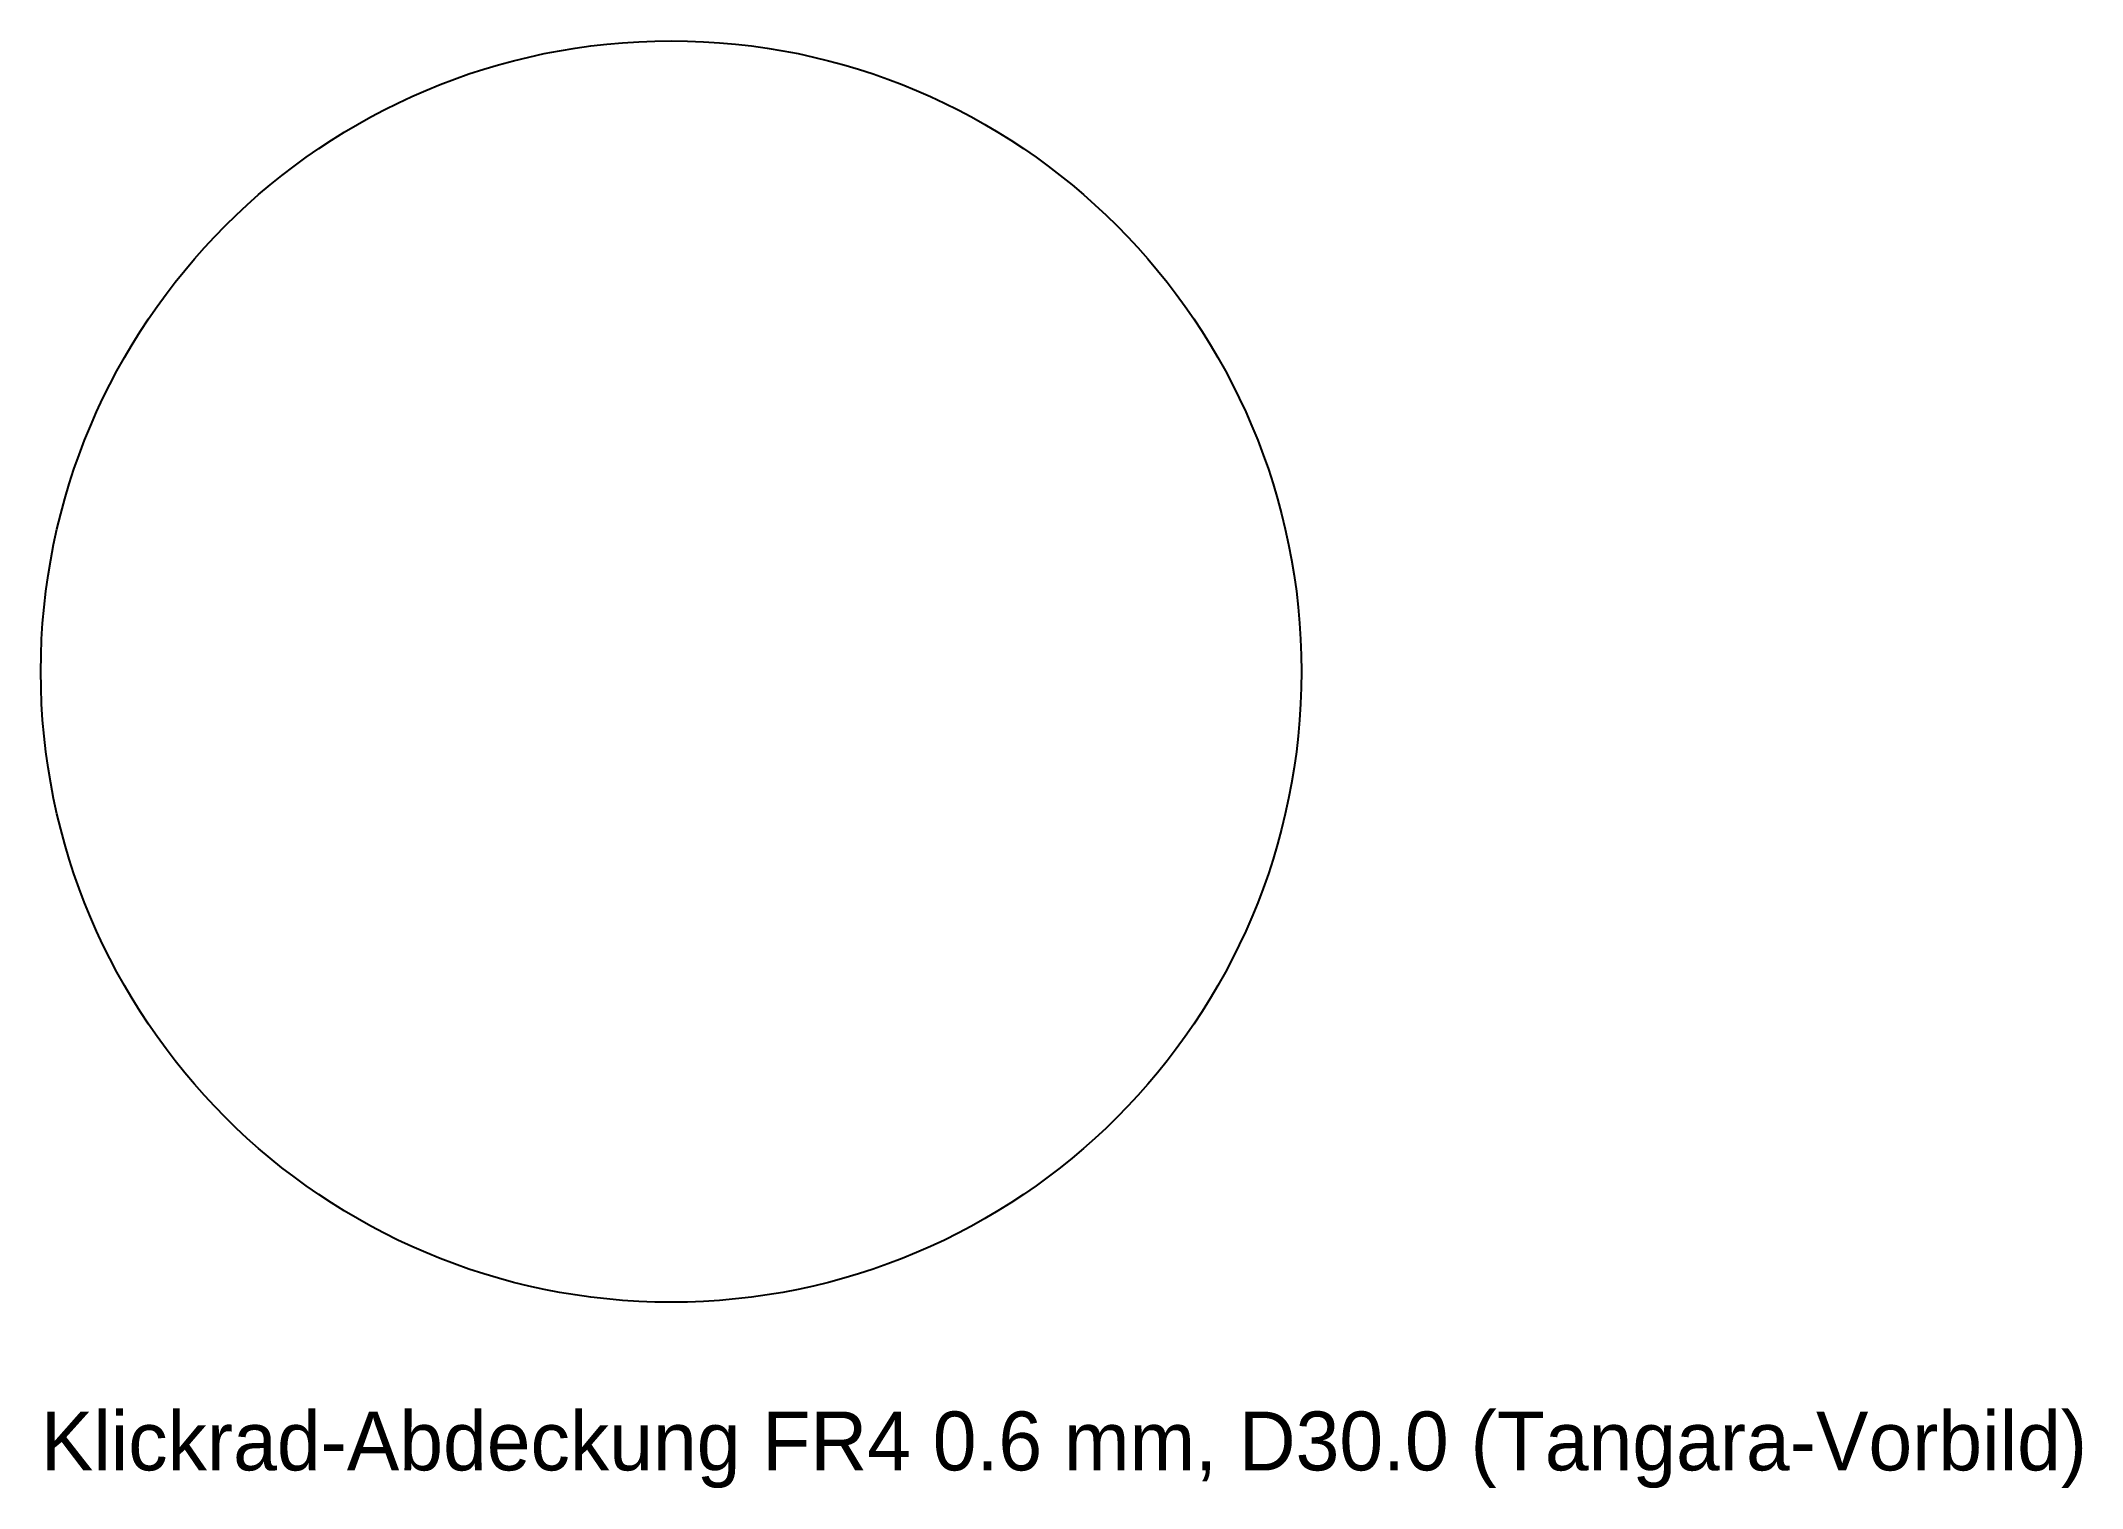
# Model space of a CAD drawing. Header units: millimetres. Extents: x -15 to 33.6, y -19.4 to 15.
import ezdxf

# ---------------------------------------------------------------- set-up
doc = ezdxf.new("R2010")
doc.units = ezdxf.units.MM
doc.layers.add('INFO', color=8, linetype='Continuous')
doc.layers.add('SCHNITT', color=1, linetype='Continuous')

msp = doc.modelspace()

# ---------------------------------------------------------------- linework, layer by layer
at = {"layer": 'SCHNITT'}
msp.add_circle((0, 0), 15, dxfattribs=at)

# ---------------------------------------------------------------- texts
at = {"layer": 'INFO'}
msp.add_text('Klickrad-Abdeckung FR4 0.6 mm, D30.0 (Tangara-Vorbild)', height=1.4, dxfattribs=at).set_placement((-15, -19))

doc.saveas('drawing.dxf')
